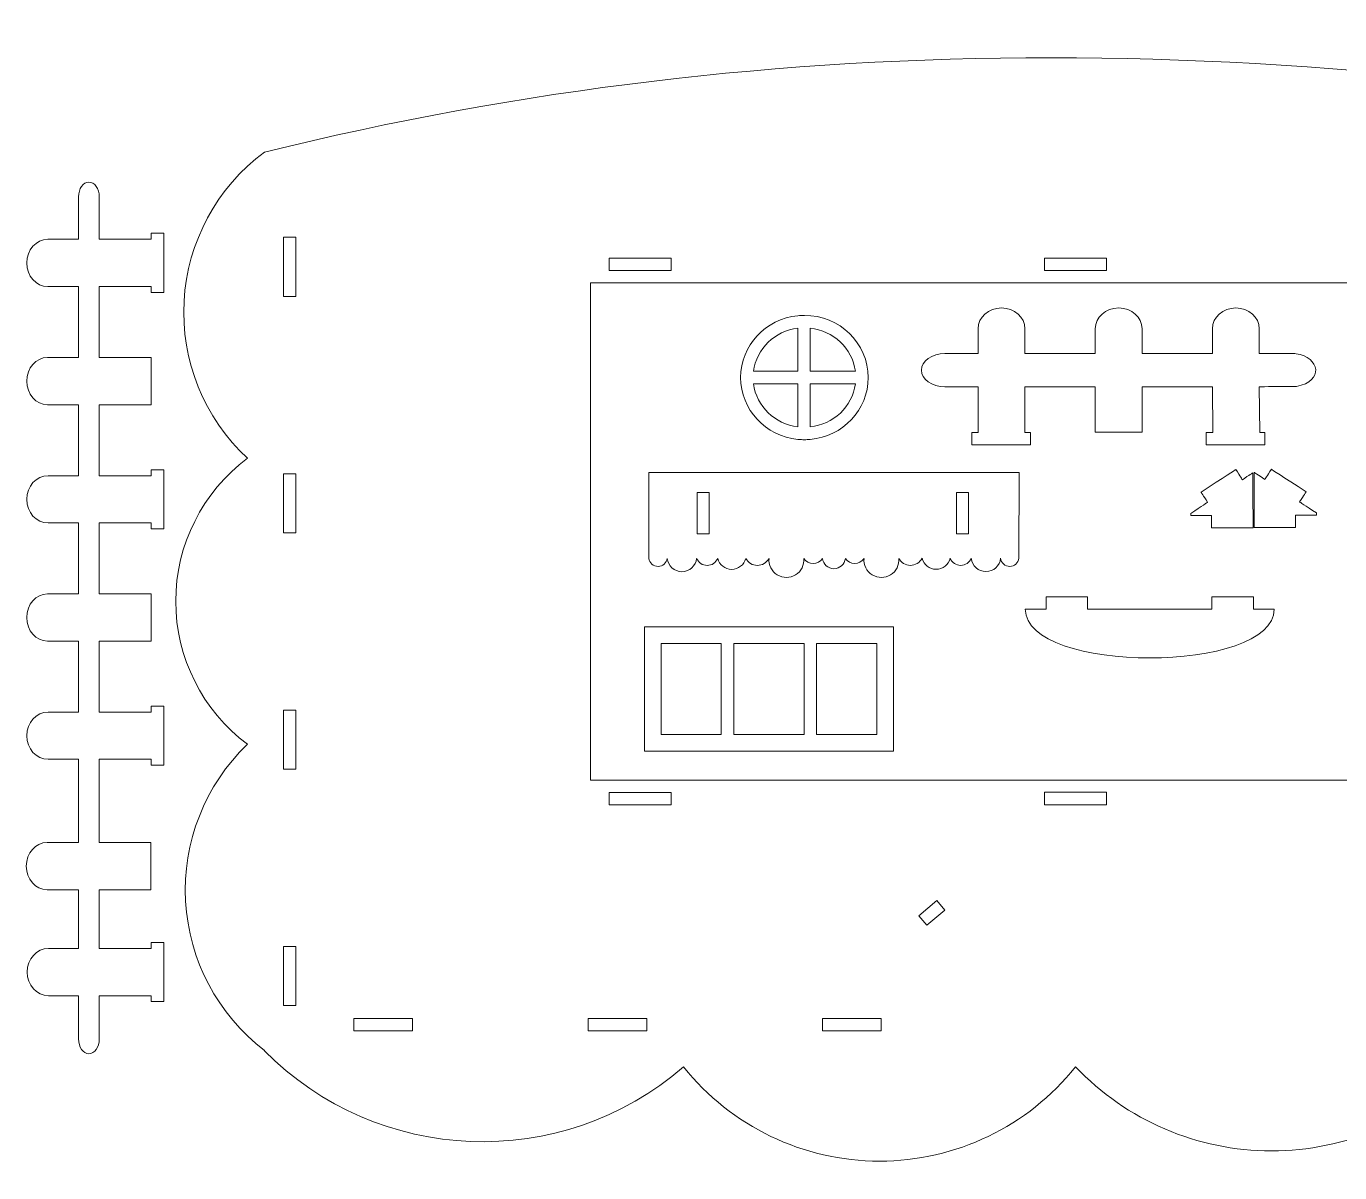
# Model space of a CAD drawing. Header units: millimetres. Extents: x -573 to 573, y -257 to 264.
# Drawn here: x -573.4 to -256.7, y -12.4 to 264.3 of the extents above; entities that cross this region are included whole.
import ezdxf

# ---------------------------------------------------------------- set-up
doc = ezdxf.new("R2010")
doc.units = ezdxf.units.MM
doc.header["$MEASUREMENT"] = 0
doc.layers.add('Layer 1', color=7, linetype='Continuous')

msp = doc.modelspace()

# ---------------------------------------------------------------- linework, layer by layer
at = {"layer": 'Layer 1', "color": 250, "lineweight": 9}
msp.add_open_spline([(-516.0057, 233.8854), (-393.4828, 264.255), (-263.0607, 264.2624), (-124.739, 233.9076)], degree=3, dxfattribs=at)
for points, knots in [([(-516.0062, 17.1304), (-527.2821, 25.7868), (-534.2218, 38.9307), (-535.0101, 53.1243), (-535.0101, 53.1243), (-535.7984, 67.3179), (-530.357, 81.1493), (-520.1091, 91.0013), (-520.1091, 91.0013), (-530.9806, 99.1405), (-537.3808, 111.9271), (-537.3808, 125.5078), (-537.3808, 125.5078), (-537.3808, 139.0886), (-530.9806, 151.8752), (-520.1091, 160.0144), (-520.1091, 160.0144), (-530.5811, 169.7487), (-536.1799, 183.637), (-535.3869, 197.9125), (-535.3869, 197.9125), (-534.5939, 212.188), (-527.4914, 225.3708), (-516.0057, 233.8854)], [0, 0, 0, 0, 0.14285714, 0.14285714, 0.14285714, 0.14285714, 0.28571429, 0.28571429, 0.28571429, 0.28571429, 0.42857143, 0.42857143, 0.42857143, 0.42857143, 0.57142857, 0.57142857, 0.57142857, 0.57142857, 0.71428571, 0.71428571, 0.71428571, 0.71428571, 1, 1, 1, 1]), ([(-516.0778, 17.1526), (-488.6801, -10.6372), (-444.4121, -12.3779), (-414.9169, 13.1747), (-414.9169, 13.1747), (-403.4497, -1.2078), (-386.0568, -9.5848), (-367.6625, -9.5848), (-367.6625, -9.5848), (-349.2683, -9.5848), (-331.8753, -1.2077), (-320.4082, 13.1748), (-320.4082, 13.1748), (-308.1002, 0.2267), (-291.0183, -7.1038), (-273.1538, -7.1038), (-273.1538, -7.1038), (-255.2894, -7.1039), (-238.2074, 0.2267), (-225.8994, 13.1747), (-225.8994, 13.1747), (-212.3549, -0.511), (-193.6827, -7.8746), (-174.4428, -7.1181), (-174.4428, -7.1181), (-155.2029, -6.3615), (-137.1665, 2.4456), (-124.7385, 17.1526), (-124.7385, 17.1526), (-113.4626, 25.809), (-106.5229, 38.9529), (-105.7346, 53.1465), (-105.7346, 53.1465), (-104.9463, 67.3401), (-110.3877, 81.1716), (-120.6356, 91.0235), (-120.6356, 91.0235), (-109.7641, 99.1627), (-103.3639, 111.9493), (-103.3639, 125.53), (-103.3639, 125.53), (-103.3639, 139.1108), (-109.7641, 151.8974), (-120.6356, 160.0365), (-120.6356, 160.0365), (-110.1636, 169.7709), (-104.5648, 183.6592), (-105.3578, 197.9347), (-105.3578, 197.9347), (-106.1508, 212.2102), (-113.2533, 225.393), (-124.739, 233.9076)], [0, 0, 0, 0, 0.07142857, 0.07142857, 0.07142857, 0.07142857, 0.14285714, 0.14285714, 0.14285714, 0.14285714, 0.21428571, 0.21428571, 0.21428571, 0.21428571, 0.28571429, 0.28571429, 0.28571429, 0.28571429, 0.35714286, 0.35714286, 0.35714286, 0.35714286, 0.42857143, 0.42857143, 0.42857143, 0.42857143, 0.5, 0.5, 0.5, 0.5, 0.57142857, 0.57142857, 0.57142857, 0.57142857, 0.64285714, 0.64285714, 0.64285714, 0.64285714, 0.71428571, 0.71428571, 0.71428571, 0.71428571, 0.78571429, 0.78571429, 0.78571429, 0.78571429, 0.85714286, 0.85714286, 0.85714286, 0.85714286, 1, 1, 1, 1]), ([(-543.2782, 200.0419), (-543.2782, 200.0419), (-543.2782, 201.4498), (-543.2782, 201.4498), (-543.2782, 201.4498), (-543.2782, 201.4498), (-555.8282, 201.4498), (-555.8282, 201.4498), (-555.8282, 201.4498), (-555.8282, 201.4498), (-555.8282, 184.3386), (-555.8282, 184.3386), (-555.8282, 184.3386), (-555.8282, 184.3386), (-543.3282, 184.3386), (-543.3282, 184.3386), (-543.3282, 184.3386), (-543.3282, 184.3386), (-543.3282, 172.9312), (-543.3282, 172.9312), (-543.3282, 172.9312), (-543.3282, 172.9312), (-555.8282, 172.9312), (-555.8282, 172.9312), (-555.8282, 172.9312), (-555.8282, 172.9312), (-555.8282, 155.8201), (-555.8282, 155.8201), (-555.8282, 155.8201), (-555.8282, 155.8201), (-543.2782, 155.8201), (-543.2782, 155.8201), (-543.2782, 155.8201), (-543.2782, 155.8201), (-543.2782, 157.2642), (-543.2782, 157.2642), (-543.2782, 157.2642), (-543.2782, 157.2642), (-540.2782, 157.2642), (-540.2782, 157.2642), (-540.2782, 157.2642), (-540.2782, 157.2642), (-540.2782, 143.0048), (-540.2782, 143.0048), (-540.2782, 143.0048), (-540.2782, 143.0048), (-543.2782, 143.0048), (-543.2782, 143.0048), (-543.2782, 143.0048), (-543.2782, 143.0048), (-543.2782, 144.4127), (-543.2782, 144.4127), (-543.2782, 144.4127), (-543.2782, 144.4127), (-555.8282, 144.4127), (-555.8282, 144.4127), (-555.8282, 144.4127), (-555.8282, 144.4127), (-555.8282, 127.3016), (-555.8282, 127.3016), (-555.8282, 127.3016), (-555.8282, 127.3016), (-543.3282, 127.3016), (-543.3282, 127.3016), (-543.3282, 127.3016), (-543.3282, 127.3016), (-543.3282, 115.8942), (-543.3282, 115.8942), (-543.3282, 115.8942), (-543.3282, 115.8942), (-555.8282, 115.8942), (-555.8282, 115.8942), (-555.8282, 115.8942), (-555.8282, 115.8942), (-555.8282, 98.7831), (-555.8282, 98.7831), (-555.8282, 98.7831), (-555.8282, 98.7831), (-543.2782, 98.7831), (-543.2782, 98.7831), (-543.2782, 98.7831), (-543.2782, 98.7831), (-543.2782, 100.2271), (-543.2782, 100.2271), (-543.2782, 100.2271), (-543.2782, 100.2271), (-540.2782, 100.2271), (-540.2782, 100.2271), (-540.2782, 100.2271), (-540.2782, 100.2271), (-540.2782, 85.9679), (-540.2782, 85.9679), (-540.2782, 85.9679), (-540.2782, 85.9679), (-543.2782, 85.9679), (-543.2782, 85.9679), (-543.2782, 85.9679), (-543.2782, 85.9679), (-543.2782, 87.3757), (-543.2782, 87.3757), (-543.2782, 87.3757), (-543.2782, 87.3757), (-555.8282, 87.3757), (-555.8282, 87.3757), (-555.8282, 87.3757), (-555.8282, 87.3757), (-555.8282, 67.3146), (-555.8282, 67.3146), (-555.8282, 67.3146), (-555.8282, 67.3146), (-543.4333, 67.3146), (-543.4333, 67.3146), (-543.4333, 67.3146), (-543.4333, 67.3146), (-543.4333, 55.9072), (-543.4333, 55.9072), (-543.4333, 55.9072), (-543.4333, 55.9072), (-555.8282, 55.9072), (-555.8282, 55.9072), (-555.8282, 55.9072), (-555.8282, 55.9072), (-555.8282, 41.746), (-555.8282, 41.746), (-555.8282, 41.746), (-555.8282, 41.746), (-543.2782, 41.746), (-543.2782, 41.746), (-543.2782, 41.746), (-543.2782, 41.746), (-543.2782, 43.1901), (-543.2782, 43.1901), (-543.2782, 43.1901), (-543.2782, 43.1901), (-540.2782, 43.1901), (-540.2782, 43.1901), (-540.2782, 43.1901), (-540.2782, 43.1901), (-540.2782, 28.9308), (-540.2782, 28.9308), (-540.2782, 28.9308), (-540.2782, 28.9308), (-543.2782, 28.9308), (-543.2782, 28.9308), (-543.2782, 28.9308), (-543.2782, 28.9308), (-543.2782, 30.3386), (-543.2782, 30.3386), (-543.2782, 30.3386), (-543.2782, 30.3386), (-555.8282, 30.3386), (-555.8282, 30.3386), (-555.8282, 30.3386), (-555.8282, 30.3386), (-555.8282, 19.9027), (-555.8282, 19.9027), (-555.8282, 19.9027), (-555.8282, 17.9421), (-556.9532, 16.3379), (-558.3282, 16.3379), (-558.3282, 16.3379), (-558.3282, 16.3379), (-558.3282, 16.3379), (-558.3282, 16.3379), (-558.3282, 16.3379), (-559.7032, 16.3379), (-560.8282, 17.9421), (-560.8282, 19.9027), (-560.8282, 19.9027), (-560.8282, 19.9027), (-560.8282, 30.3386), (-560.8282, 30.3386), (-560.8282, 30.3386), (-560.8282, 30.3386), (-568.0773, 30.3386), (-568.0773, 30.3386), (-568.0773, 30.3386), (-570.9068, 30.3386), (-573.2218, 32.9052), (-573.2218, 36.0422), (-573.2218, 36.0422), (-573.2218, 36.0422), (-573.2218, 36.0425), (-573.2218, 36.0425), (-573.2218, 36.0425), (-573.2218, 39.1795), (-570.9068, 41.746), (-568.0773, 41.746), (-568.0773, 41.746), (-568.0773, 41.746), (-560.8282, 41.746), (-560.8282, 41.746), (-560.8282, 41.746), (-560.8282, 41.746), (-560.8282, 55.9072), (-560.8282, 55.9072), (-560.8282, 55.9072), (-560.8282, 55.9072), (-568.4334, 55.9072), (-568.4334, 55.9072), (-568.4334, 55.9072), (-571.1834, 55.9072), (-573.4333, 58.4737), (-573.4333, 61.6108), (-573.4333, 61.6108), (-573.4333, 61.6108), (-573.4333, 61.611), (-573.4333, 61.611), (-573.4333, 61.611), (-573.4333, 64.7481), (-571.1834, 67.3146), (-568.4334, 67.3146), (-568.4334, 67.3146), (-568.4334, 67.3146), (-560.8282, 67.3146), (-560.8282, 67.3146), (-560.8282, 67.3146), (-560.8282, 67.3146), (-560.8282, 87.3757), (-560.8282, 87.3757), (-560.8282, 87.3757), (-560.8282, 87.3757), (-568.166, 87.3757), (-568.166, 87.3757), (-568.166, 87.3757), (-571.0053, 87.3757), (-573.3282, 89.9422), (-573.3282, 93.0792), (-573.3282, 93.0792), (-573.3282, 93.0792), (-573.3282, 93.0795), (-573.3282, 93.0795), (-573.3282, 93.0795), (-573.3282, 96.2166), (-571.0053, 98.7831), (-568.166, 98.7831), (-568.166, 98.7831), (-568.166, 98.7831), (-560.8282, 98.7831), (-560.8282, 98.7831), (-560.8282, 98.7831), (-560.8282, 98.7831), (-560.8282, 115.8942), (-560.8282, 115.8942), (-560.8282, 115.8942), (-560.8282, 115.8942), (-568.3283, 115.8942), (-568.3283, 115.8942), (-568.3283, 115.8942), (-571.0783, 115.8942), (-573.3282, 118.4607), (-573.3282, 121.5978), (-573.3282, 121.5978), (-573.3282, 121.5978), (-573.3282, 121.598), (-573.3282, 121.598), (-573.3282, 121.598), (-573.3282, 124.7351), (-571.0783, 127.3016), (-568.3283, 127.3016), (-568.3283, 127.3016), (-568.3283, 127.3016), (-560.8282, 127.3016), (-560.8282, 127.3016), (-560.8282, 127.3016), (-560.8282, 127.3016), (-560.8282, 144.4127), (-560.8282, 144.4127), (-560.8282, 144.4127), (-560.8282, 144.4127), (-568.1925, 144.4127), (-568.1925, 144.4127), (-568.1925, 144.4127), (-571.0172, 144.4127), (-573.3282, 146.9791), (-573.3282, 150.1162), (-573.3282, 150.1162), (-573.3282, 150.1162), (-573.3282, 150.1166), (-573.3282, 150.1166), (-573.3282, 150.1166), (-573.3282, 153.2535), (-571.0172, 155.8201), (-568.1925, 155.8201), (-568.1925, 155.8201), (-568.1925, 155.8201), (-560.8282, 155.8201), (-560.8282, 155.8201), (-560.8282, 155.8201), (-560.8282, 155.8201), (-560.8282, 172.9312), (-560.8282, 172.9312), (-560.8282, 172.9312), (-560.8282, 172.9312), (-568.3283, 172.9312), (-568.3283, 172.9312), (-568.3283, 172.9312), (-571.0783, 172.9312), (-573.3282, 175.4978), (-573.3282, 178.6348), (-573.3282, 178.6348), (-573.3282, 178.6348), (-573.3282, 178.6351), (-573.3282, 178.6351), (-573.3282, 178.6351), (-573.3282, 181.7721), (-571.0783, 184.3386), (-568.3283, 184.3386), (-568.3283, 184.3386), (-568.3283, 184.3386), (-560.8282, 184.3386), (-560.8282, 184.3386), (-560.8282, 184.3386), (-560.8282, 184.3386), (-560.8282, 201.4498), (-560.8282, 201.4498), (-560.8282, 201.4498), (-560.8282, 201.4498), (-568.2542, 201.4498), (-568.2542, 201.4498), (-568.2542, 201.4498), (-571.045, 201.4498), (-573.3282, 204.0163), (-573.3282, 207.1533), (-573.3282, 207.1533), (-573.3282, 207.1533), (-573.3282, 207.1536), (-573.3282, 207.1536), (-573.3282, 207.1536), (-573.3282, 210.2906), (-571.045, 212.8572), (-568.2542, 212.8572), (-568.2542, 212.8572), (-568.2542, 212.8572), (-560.8282, 212.8572), (-560.8282, 212.8572), (-560.8282, 212.8572), (-560.8282, 212.8572), (-560.8282, 223.1026), (-560.8282, 223.1026), (-560.8282, 223.1026), (-560.8282, 225.0632), (-559.7032, 226.6674), (-558.3282, 226.6674), (-558.3282, 226.6674), (-558.3282, 226.6674), (-558.3282, 226.6674), (-558.3282, 226.6674), (-558.3282, 226.6674), (-556.9532, 226.6674), (-555.8282, 225.0632), (-555.8282, 223.1026), (-555.8282, 223.1026), (-555.8282, 223.1026), (-555.8282, 212.8572), (-555.8282, 212.8572), (-555.8282, 212.8572), (-555.8282, 212.8572), (-543.2782, 212.8572), (-543.2782, 212.8572), (-543.2782, 212.8572), (-543.2782, 212.8572), (-543.2782, 214.3012), (-543.2782, 214.3012), (-543.2782, 214.3012), (-543.2782, 214.3012), (-540.2782, 214.3012), (-540.2782, 214.3012), (-540.2782, 214.3012), (-540.2782, 214.3012), (-540.2782, 200.0419), (-540.2782, 200.0419), (-540.2782, 200.0419), (-540.2782, 200.0419), (-543.2782, 200.0419), (-543.2782, 200.0419)], [0, 0, 0, 0, 0.01052632, 0.01052632, 0.01052632, 0.01052632, 0.02105263, 0.02105263, 0.02105263, 0.02105263, 0.03157895, 0.03157895, 0.03157895, 0.03157895, 0.04210526, 0.04210526, 0.04210526, 0.04210526, 0.05263158, 0.05263158, 0.05263158, 0.05263158, 0.06315789, 0.06315789, 0.06315789, 0.06315789, 0.07368421, 0.07368421, 0.07368421, 0.07368421, 0.08421053, 0.08421053, 0.08421053, 0.08421053, 0.09473684, 0.09473684, 0.09473684, 0.09473684, 0.10526316, 0.10526316, 0.10526316, 0.10526316, 0.11578947, 0.11578947, 0.11578947, 0.11578947, 0.12631579, 0.12631579, 0.12631579, 0.12631579, 0.13684211, 0.13684211, 0.13684211, 0.13684211, 0.14736842, 0.14736842, 0.14736842, 0.14736842, 0.15789474, 0.15789474, 0.15789474, 0.15789474, 0.16842105, 0.16842105, 0.16842105, 0.16842105, 0.17894737, 0.17894737, 0.17894737, 0.17894737, 0.18947368, 0.18947368, 0.18947368, 0.18947368, 0.2, 0.2, 0.2, 0.2, 0.21052632, 0.21052632, 0.21052632, 0.21052632, 0.22105263, 0.22105263, 0.22105263, 0.22105263, 0.23157895, 0.23157895, 0.23157895, 0.23157895, 0.24210526, 0.24210526, 0.24210526, 0.24210526, 0.25263158, 0.25263158, 0.25263158, 0.25263158, 0.26315789, 0.26315789, 0.26315789, 0.26315789, 0.27368421, 0.27368421, 0.27368421, 0.27368421, 0.28421053, 0.28421053, 0.28421053, 0.28421053, 0.29473684, 0.29473684, 0.29473684, 0.29473684, 0.30526316, 0.30526316, 0.30526316, 0.30526316, 0.31578947, 0.31578947, 0.31578947, 0.31578947, 0.32631579, 0.32631579, 0.32631579, 0.32631579, 0.33684211, 0.33684211, 0.33684211, 0.33684211, 0.34736842, 0.34736842, 0.34736842, 0.34736842, 0.35789474, 0.35789474, 0.35789474, 0.35789474, 0.36842105, 0.36842105, 0.36842105, 0.36842105, 0.37894737, 0.37894737, 0.37894737, 0.37894737, 0.38947368, 0.38947368, 0.38947368, 0.38947368, 0.4, 0.4, 0.4, 0.4, 0.41052632, 0.41052632, 0.41052632, 0.41052632, 0.42105263, 0.42105263, 0.42105263, 0.42105263, 0.43157895, 0.43157895, 0.43157895, 0.43157895, 0.44210526, 0.44210526, 0.44210526, 0.44210526, 0.45263158, 0.45263158, 0.45263158, 0.45263158, 0.46315789, 0.46315789, 0.46315789, 0.46315789, 0.47368421, 0.47368421, 0.47368421, 0.47368421, 0.48421053, 0.48421053, 0.48421053, 0.48421053, 0.49473684, 0.49473684, 0.49473684, 0.49473684, 0.50526316, 0.50526316, 0.50526316, 0.50526316, 0.51578947, 0.51578947, 0.51578947, 0.51578947, 0.52631579, 0.52631579, 0.52631579, 0.52631579, 0.53684211, 0.53684211, 0.53684211, 0.53684211, 0.54736842, 0.54736842, 0.54736842, 0.54736842, 0.55789474, 0.55789474, 0.55789474, 0.55789474, 0.56842105, 0.56842105, 0.56842105, 0.56842105, 0.57894737, 0.57894737, 0.57894737, 0.57894737, 0.58947368, 0.58947368, 0.58947368, 0.58947368, 0.6, 0.6, 0.6, 0.6, 0.61052632, 0.61052632, 0.61052632, 0.61052632, 0.62105263, 0.62105263, 0.62105263, 0.62105263, 0.63157895, 0.63157895, 0.63157895, 0.63157895, 0.64210526, 0.64210526, 0.64210526, 0.64210526, 0.65263158, 0.65263158, 0.65263158, 0.65263158, 0.66315789, 0.66315789, 0.66315789, 0.66315789, 0.67368421, 0.67368421, 0.67368421, 0.67368421, 0.68421053, 0.68421053, 0.68421053, 0.68421053, 0.69473684, 0.69473684, 0.69473684, 0.69473684, 0.70526316, 0.70526316, 0.70526316, 0.70526316, 0.71578947, 0.71578947, 0.71578947, 0.71578947, 0.72631579, 0.72631579, 0.72631579, 0.72631579, 0.73684211, 0.73684211, 0.73684211, 0.73684211, 0.74736842, 0.74736842, 0.74736842, 0.74736842, 0.75789474, 0.75789474, 0.75789474, 0.75789474, 0.76842105, 0.76842105, 0.76842105, 0.76842105, 0.77894737, 0.77894737, 0.77894737, 0.77894737, 0.78947368, 0.78947368, 0.78947368, 0.78947368, 0.8, 0.8, 0.8, 0.8, 0.81052632, 0.81052632, 0.81052632, 0.81052632, 0.82105263, 0.82105263, 0.82105263, 0.82105263, 0.83157895, 0.83157895, 0.83157895, 0.83157895, 0.84210526, 0.84210526, 0.84210526, 0.84210526, 0.85263158, 0.85263158, 0.85263158, 0.85263158, 0.86315789, 0.86315789, 0.86315789, 0.86315789, 0.87368421, 0.87368421, 0.87368421, 0.87368421, 0.88421053, 0.88421053, 0.88421053, 0.88421053, 0.89473684, 0.89473684, 0.89473684, 0.89473684, 0.90526316, 0.90526316, 0.90526316, 0.90526316, 0.91578947, 0.91578947, 0.91578947, 0.91578947, 0.92631579, 0.92631579, 0.92631579, 0.92631579, 0.93684211, 0.93684211, 0.93684211, 0.93684211, 0.94736842, 0.94736842, 0.94736842, 0.94736842, 0.95789474, 0.95789474, 0.95789474, 0.95789474, 0.96842105, 0.96842105, 0.96842105, 0.96842105, 0.97894737, 0.97894737, 0.97894737, 0.97894737, 1, 1, 1, 1]), ([(-511.3861, 213.3755), (-511.3861, 213.3755), (-511.3861, 199.0744), (-511.3861, 199.0744), (-511.3861, 199.0744), (-511.3861, 199.0744), (-508.3964, 199.0744), (-508.3964, 199.0744), (-508.3964, 199.0744), (-508.3964, 199.0744), (-508.3964, 213.3755), (-508.3964, 213.3755), (-508.3964, 213.3755), (-508.3964, 213.3755), (-511.3861, 213.3755), (-511.3861, 213.3755)], [0, 0, 0, 0, 0.2, 0.2, 0.2, 0.2, 0.4, 0.4, 0.4, 0.4, 0.6, 0.6, 0.6, 0.6, 1, 1, 1, 1]), ([(-432.8963, 208.3194), (-432.8963, 208.3194), (-417.8963, 208.3194), (-417.8963, 208.3194), (-417.8963, 208.3194), (-417.8963, 208.3194), (-417.8963, 205.3297), (-417.8963, 205.3297), (-417.8963, 205.3297), (-417.8963, 205.3297), (-432.8963, 205.3297), (-432.8963, 205.3297), (-432.8963, 205.3297), (-432.8963, 205.3297), (-432.8963, 208.3194), (-432.8963, 208.3194)], [0, 0, 0, 0, 0.2, 0.2, 0.2, 0.2, 0.4, 0.4, 0.4, 0.4, 0.6, 0.6, 0.6, 0.6, 1, 1, 1, 1]), ([(-327.8963, 208.3297), (-327.8963, 208.3297), (-312.8963, 208.3297), (-312.8963, 208.3297), (-312.8963, 208.3297), (-312.8963, 208.3297), (-312.8963, 205.34), (-312.8963, 205.34), (-312.8963, 205.34), (-312.8963, 205.34), (-327.8963, 205.34), (-327.8963, 205.34), (-327.8963, 205.34), (-327.8963, 205.34), (-327.8963, 208.3297), (-327.8963, 208.3297)], [0, 0, 0, 0, 0.2, 0.2, 0.2, 0.2, 0.4, 0.4, 0.4, 0.4, 0.6, 0.6, 0.6, 0.6, 1, 1, 1, 1]), ([(-437.3963, 202.3747), (-437.3963, 202.3747), (-203.3962, 202.3747), (-203.3962, 202.3747), (-203.3962, 202.3747), (-203.3962, 202.3747), (-203.3962, 82.3747), (-203.3962, 82.3747), (-203.3962, 82.3747), (-203.3962, 82.3747), (-437.3963, 82.3747), (-437.3963, 82.3747), (-437.3963, 82.3747), (-437.3963, 82.3747), (-437.3963, 202.3747), (-437.3963, 202.3747)], [0, 0, 0, 0, 0.2, 0.2, 0.2, 0.2, 0.4, 0.4, 0.4, 0.4, 0.6, 0.6, 0.6, 0.6, 1, 1, 1, 1]), ([(-385.7835, 194.5005), (-377.2878, 194.5005), (-370.4003, 187.7848), (-370.4003, 179.5005), (-370.4003, 179.5005), (-370.4003, 171.675), (-376.5462, 165.2504), (-384.3876, 164.5626), (-384.3876, 164.5626), (-384.3876, 164.5626), (-384.3876, 164.5616), (-384.3876, 164.5616), (-384.3876, 164.5616), (-384.3876, 164.5616), (-384.3988, 164.5616), (-384.3988, 164.5616), (-384.3988, 164.5616), (-384.855, 164.5219), (-385.3166, 164.5005), (-385.7835, 164.5005), (-385.7835, 164.5005), (-386.2503, 164.5005), (-386.7119, 164.5219), (-387.1681, 164.5616), (-387.1681, 164.5616), (-387.1681, 164.5616), (-387.3877, 164.5616), (-387.3877, 164.5616), (-387.3877, 164.5616), (-387.3877, 164.5616), (-387.3877, 164.5813), (-387.3877, 164.5813), (-387.3877, 164.5813), (-395.1296, 165.3637), (-401.1666, 171.7444), (-401.1666, 179.5005), (-401.1666, 179.5005), (-401.1666, 187.2565), (-395.1296, 193.6373), (-387.3877, 194.4196), (-387.3877, 194.4196), (-387.3877, 194.4196), (-387.3877, 194.4197), (-387.3877, 194.4197), (-387.3877, 194.4197), (-387.3877, 194.4197), (-387.3868, 194.4197), (-387.3868, 194.4197), (-387.3868, 194.4197), (-386.8598, 194.4729), (-386.325, 194.5005), (-385.7835, 194.5005)], [0, 0, 0, 0, 0.07142857, 0.07142857, 0.07142857, 0.07142857, 0.14285714, 0.14285714, 0.14285714, 0.14285714, 0.21428571, 0.21428571, 0.21428571, 0.21428571, 0.28571429, 0.28571429, 0.28571429, 0.28571429, 0.35714286, 0.35714286, 0.35714286, 0.35714286, 0.42857143, 0.42857143, 0.42857143, 0.42857143, 0.5, 0.5, 0.5, 0.5, 0.57142857, 0.57142857, 0.57142857, 0.57142857, 0.64285714, 0.64285714, 0.64285714, 0.64285714, 0.71428571, 0.71428571, 0.71428571, 0.71428571, 0.78571429, 0.78571429, 0.78571429, 0.78571429, 0.85714286, 0.85714286, 0.85714286, 0.85714286, 1, 1, 1, 1]), ([(-276.1339, 177.2865), (-276.1339, 177.2865), (-275.9851, 166.2367), (-275.9851, 166.2367), (-275.9851, 166.2367), (-275.9851, 166.2367), (-274.7488, 166.2367), (-274.7488, 166.2367), (-274.7488, 166.2367), (-274.7488, 166.2367), (-274.7488, 163.2368), (-274.7488, 163.2368), (-274.7488, 163.2368), (-274.7488, 163.2368), (-288.8741, 163.2368), (-288.8741, 163.2368), (-288.8741, 163.2368), (-288.8741, 163.2368), (-288.8741, 166.2367), (-288.8741, 166.2367), (-288.8741, 166.2367), (-288.8741, 166.2367), (-287.2852, 166.2367), (-287.2852, 166.2367), (-287.2852, 166.2367), (-287.2852, 166.2367), (-287.3939, 177.2868), (-287.3939, 177.2868), (-287.3939, 177.2868), (-287.3939, 177.2868), (-304.3443, 177.2868), (-304.3443, 177.2868), (-304.3443, 177.2868), (-304.3443, 177.2868), (-304.3443, 166.2868), (-304.3443, 166.2868), (-304.3443, 166.2868), (-304.3443, 166.2868), (-315.6445, 166.2868), (-315.6445, 166.2868), (-315.6445, 166.2868), (-315.6445, 166.2868), (-315.6445, 177.2868), (-315.6445, 177.2868), (-315.6445, 177.2868), (-315.6445, 177.2868), (-332.5949, 177.2868), (-332.5949, 177.2868), (-332.5949, 177.2868), (-332.5949, 177.2868), (-332.6662, 166.2367), (-332.6662, 166.2367), (-332.6662, 166.2367), (-332.6662, 166.2367), (-331.25, 166.2367), (-331.25, 166.2367), (-331.25, 166.2367), (-331.25, 166.2367), (-331.25, 163.2368), (-331.25, 163.2368), (-331.25, 163.2368), (-331.25, 163.2368), (-345.3753, 163.2368), (-345.3753, 163.2368), (-345.3753, 163.2368), (-345.3753, 163.2368), (-345.3753, 166.2367), (-345.3753, 166.2367), (-345.3753, 166.2367), (-345.3753, 166.2367), (-343.8951, 166.2367), (-343.8951, 166.2367), (-343.8951, 166.2367), (-343.8951, 166.2367), (-343.8951, 177.2868), (-343.8951, 177.2868), (-343.8951, 177.2868), (-343.8951, 177.2868), (-351.9255, 177.2868), (-351.9255, 177.2868), (-351.9255, 177.2868), (-355.033, 177.2868), (-357.5755, 179.0868), (-357.5755, 181.2868), (-357.5755, 181.2868), (-357.5755, 181.2868), (-357.5755, 181.2868), (-357.5755, 181.2868), (-357.5755, 181.2868), (-357.5755, 183.4868), (-355.033, 185.2868), (-351.9255, 185.2868), (-351.9255, 185.2868), (-351.9255, 185.2868), (-343.8951, 185.2868), (-343.8951, 185.2868), (-343.8951, 185.2868), (-343.8951, 185.2868), (-343.8951, 191.2869), (-343.8951, 191.2869), (-343.8951, 191.2869), (-343.8951, 194.0369), (-341.3526, 196.2868), (-338.2451, 196.2868), (-338.2451, 196.2868), (-338.2451, 196.2868), (-338.2449, 196.2868), (-338.2449, 196.2868), (-338.2449, 196.2868), (-335.1373, 196.2868), (-332.5949, 194.0369), (-332.5949, 191.2869), (-332.5949, 191.2869), (-332.5949, 191.2869), (-332.5949, 185.2868), (-332.5949, 185.2868), (-332.5949, 185.2868), (-332.5949, 185.2868), (-315.6445, 185.2868), (-315.6445, 185.2868), (-315.6445, 185.2868), (-315.6445, 185.2868), (-315.6445, 191.2869), (-315.6445, 191.2869), (-315.6445, 191.2869), (-315.6445, 194.0369), (-313.1021, 196.2868), (-309.9946, 196.2868), (-309.9946, 196.2868), (-309.9946, 196.2868), (-309.9943, 196.2868), (-309.9943, 196.2868), (-309.9943, 196.2868), (-306.8867, 196.2868), (-304.3443, 194.0369), (-304.3443, 191.2869), (-304.3443, 191.2869), (-304.3443, 191.2869), (-304.3443, 185.2868), (-304.3443, 185.2868), (-304.3443, 185.2868), (-304.3443, 185.2868), (-287.3939, 185.2868), (-287.3939, 185.2868), (-287.3939, 185.2868), (-287.3939, 185.2868), (-287.3939, 191.2869), (-287.3939, 191.2869), (-287.3939, 191.2869), (-287.3939, 194.0369), (-284.8515, 196.2868), (-281.744, 196.2868), (-281.744, 196.2868), (-281.744, 196.2868), (-281.7437, 196.2868), (-281.7437, 196.2868), (-281.7437, 196.2868), (-278.6361, 196.2868), (-276.0754, 194.0367), (-276.0937, 191.2869), (-276.0937, 191.2869), (-276.0937, 191.2869), (-276.1339, 185.2865), (-276.1339, 185.2865), (-276.1339, 185.2865), (-270.779, 185.3381), (-267.7988, 185.3207), (-267.1934, 185.2343), (-267.1934, 185.2343), (-261.5747, 184.4599), (-260.2916, 178.6017), (-267.1544, 177.3434), (-267.1544, 177.3434), (-273.1407, 177.3055), (-276.1339, 177.2865), (-276.1339, 177.2865)], [0, 0, 0, 0, 0.02222222, 0.02222222, 0.02222222, 0.02222222, 0.04444444, 0.04444444, 0.04444444, 0.04444444, 0.06666667, 0.06666667, 0.06666667, 0.06666667, 0.08888889, 0.08888889, 0.08888889, 0.08888889, 0.11111111, 0.11111111, 0.11111111, 0.11111111, 0.13333333, 0.13333333, 0.13333333, 0.13333333, 0.15555556, 0.15555556, 0.15555556, 0.15555556, 0.17777778, 0.17777778, 0.17777778, 0.17777778, 0.2, 0.2, 0.2, 0.2, 0.22222222, 0.22222222, 0.22222222, 0.22222222, 0.24444444, 0.24444444, 0.24444444, 0.24444444, 0.26666667, 0.26666667, 0.26666667, 0.26666667, 0.28888889, 0.28888889, 0.28888889, 0.28888889, 0.31111111, 0.31111111, 0.31111111, 0.31111111, 0.33333333, 0.33333333, 0.33333333, 0.33333333, 0.35555556, 0.35555556, 0.35555556, 0.35555556, 0.37777778, 0.37777778, 0.37777778, 0.37777778, 0.4, 0.4, 0.4, 0.4, 0.42222222, 0.42222222, 0.42222222, 0.42222222, 0.44444444, 0.44444444, 0.44444444, 0.44444444, 0.46666667, 0.46666667, 0.46666667, 0.46666667, 0.48888889, 0.48888889, 0.48888889, 0.48888889, 0.51111111, 0.51111111, 0.51111111, 0.51111111, 0.53333333, 0.53333333, 0.53333333, 0.53333333, 0.55555556, 0.55555556, 0.55555556, 0.55555556, 0.57777778, 0.57777778, 0.57777778, 0.57777778, 0.6, 0.6, 0.6, 0.6, 0.62222222, 0.62222222, 0.62222222, 0.62222222, 0.64444444, 0.64444444, 0.64444444, 0.64444444, 0.66666667, 0.66666667, 0.66666667, 0.66666667, 0.68888889, 0.68888889, 0.68888889, 0.68888889, 0.71111111, 0.71111111, 0.71111111, 0.71111111, 0.73333333, 0.73333333, 0.73333333, 0.73333333, 0.75555556, 0.75555556, 0.75555556, 0.75555556, 0.77777778, 0.77777778, 0.77777778, 0.77777778, 0.8, 0.8, 0.8, 0.8, 0.82222222, 0.82222222, 0.82222222, 0.82222222, 0.84444444, 0.84444444, 0.84444444, 0.84444444, 0.86666667, 0.86666667, 0.86666667, 0.86666667, 0.88888889, 0.88888889, 0.88888889, 0.88888889, 0.91111111, 0.91111111, 0.91111111, 0.91111111, 0.93333333, 0.93333333, 0.93333333, 0.93333333, 0.95555556, 0.95555556, 0.95555556, 0.95555556, 1, 1, 1, 1]), ([(-387.3877, 181.0005), (-387.3877, 181.0005), (-387.3877, 191.3986), (-387.3877, 191.3986), (-387.3877, 191.3986), (-392.8645, 190.7039), (-397.3708, 186.5033), (-398.0714, 181.0005), (-398.0714, 181.0005), (-398.0714, 181.0005), (-387.3877, 181.0005), (-387.3877, 181.0005)], [0, 0, 0, 0, 0.25, 0.25, 0.25, 0.25, 0.5, 0.5, 0.5, 0.5, 1, 1, 1, 1]), ([(-384.3876, 191.4237), (-384.3876, 191.4237), (-384.3876, 181.0005), (-384.3876, 181.0005), (-384.3876, 181.0005), (-384.3876, 181.0005), (-373.4956, 181.0005), (-373.4956, 181.0005), (-373.4956, 181.0005), (-374.2051, 186.573), (-378.817, 190.8104), (-384.3876, 191.4237)], [0, 0, 0, 0, 0.25, 0.25, 0.25, 0.25, 0.5, 0.5, 0.5, 0.5, 1, 1, 1, 1]), ([(-387.3877, 167.6024), (-387.3877, 167.6024), (-387.3877, 178.0005), (-387.3877, 178.0005), (-387.3877, 178.0005), (-387.3877, 178.0005), (-398.0714, 178.0005), (-398.0714, 178.0005), (-398.0714, 178.0005), (-397.3708, 172.4976), (-392.8645, 168.2971), (-387.3877, 167.6024)], [0, 0, 0, 0, 0.25, 0.25, 0.25, 0.25, 0.5, 0.5, 0.5, 0.5, 1, 1, 1, 1]), ([(-384.3876, 178.0005), (-384.3876, 178.0005), (-384.3876, 167.5773), (-384.3876, 167.5773), (-384.3876, 167.5773), (-378.817, 168.1906), (-374.2051, 172.428), (-373.4956, 178.0005), (-373.4956, 178.0005), (-373.4956, 178.0005), (-384.3876, 178.0005), (-384.3876, 178.0005)], [0, 0, 0, 0, 0.25, 0.25, 0.25, 0.25, 0.5, 0.5, 0.5, 0.5, 1, 1, 1, 1]), ([(-511.3861, 156.2967), (-511.3861, 156.2967), (-511.3861, 142.0373), (-511.3861, 142.0373), (-511.3861, 142.0373), (-511.3861, 142.0373), (-508.3964, 142.0373), (-508.3964, 142.0373), (-508.3964, 142.0373), (-508.3964, 142.0373), (-508.3964, 156.2967), (-508.3964, 156.2967), (-508.3964, 156.2967), (-508.3964, 156.2967), (-511.3861, 156.2967), (-511.3861, 156.2967)], [0, 0, 0, 0, 0.2, 0.2, 0.2, 0.2, 0.4, 0.4, 0.4, 0.4, 0.6, 0.6, 0.6, 0.6, 1, 1, 1, 1]), ([(-334.0616, 135.8798), (-334.0616, 135.8798), (-334.0287, 156.5734), (-334.0287, 156.5734), (-334.0287, 156.5734), (-334.0287, 156.5734), (-423.2779, 156.5734), (-423.2779, 156.5734), (-423.2779, 156.5734), (-423.2779, 156.5734), (-423.2779, 135.8576), (-423.2779, 135.8576), (-423.2779, 135.8576), (-423.1373, 134.7482), (-422.1936, 133.9164), (-421.0752, 133.9164), (-421.0752, 133.9164), (-419.9569, 133.9164), (-419.0132, 134.7482), (-418.8726, 135.8576), (-418.8726, 135.8576), (-418.6865, 134.0393), (-417.155, 132.6565), (-415.3271, 132.6565), (-415.3271, 132.6565), (-413.4993, 132.6565), (-411.9678, 134.0393), (-411.7817, 135.8576), (-411.7817, 135.8576), (-411.3559, 134.8306), (-410.3535, 134.1611), (-409.2417, 134.1611), (-409.2417, 134.1611), (-408.1299, 134.1611), (-407.1275, 134.8306), (-406.7016, 135.8576), (-406.7016, 135.8576), (-406.316, 134.301), (-404.9188, 133.2077), (-403.3152, 133.2077), (-403.3152, 133.2077), (-401.7115, 133.2077), (-400.3144, 134.301), (-399.9287, 135.8576), (-399.9287, 135.8576), (-399.3809, 134.8159), (-398.301, 134.1636), (-397.124, 134.1636), (-397.124, 134.1636), (-395.9472, 134.1636), (-394.8671, 134.8159), (-394.3195, 135.8576), (-394.3195, 135.8576), (-394.4628, 134.2679), (-393.6958, 132.7337), (-392.338, 131.8946), (-392.338, 131.8946), (-390.9804, 131.0554), (-389.265, 131.0554), (-387.9073, 131.8946), (-387.9073, 131.8946), (-386.5496, 132.7337), (-385.7825, 134.2679), (-385.9259, 135.8576), (-385.9259, 135.8576), (-385.4294, 135.0986), (-384.5837, 134.6412), (-383.6769, 134.6412), (-383.6769, 134.6412), (-382.77, 134.6412), (-381.9243, 135.0986), (-381.4278, 135.8576), (-381.4278, 135.8576), (-381.2749, 134.4481), (-380.084, 133.3806), (-378.6663, 133.3821), (-378.6663, 133.3821), (-377.2485, 133.3836), (-376.0598, 134.4536), (-375.9098, 135.8634), (-375.9098, 135.8634), (-375.4135, 135.1044), (-374.5678, 134.647), (-373.6609, 134.647), (-373.6609, 134.647), (-372.7539, 134.647), (-371.9082, 135.1044), (-371.4119, 135.8634), (-371.4119, 135.8634), (-371.5553, 134.2737), (-370.7882, 132.7395), (-369.4305, 131.9004), (-369.4305, 131.9004), (-368.0727, 131.0612), (-366.3573, 131.0612), (-364.9997, 131.9004), (-364.9997, 131.9004), (-363.642, 132.7395), (-362.8748, 134.2737), (-363.0183, 135.8634), (-363.0183, 135.8634), (-362.4705, 134.8217), (-361.3922, 134.1858), (-360.2154, 134.1858), (-360.2154, 134.1858), (-359.0384, 134.1858), (-357.9585, 134.8381), (-357.4108, 135.8798), (-357.4108, 135.8798), (-357.0251, 134.3232), (-355.628, 133.2299), (-354.0243, 133.2299), (-354.0243, 133.2299), (-352.4206, 133.2299), (-351.0235, 134.3232), (-350.6378, 135.8798), (-350.6378, 135.8798), (-350.212, 134.8528), (-349.2096, 134.1833), (-348.0978, 134.1833), (-348.0978, 134.1833), (-346.986, 134.1833), (-345.9836, 134.8528), (-345.5577, 135.8798), (-345.5577, 135.8798), (-345.3717, 134.0615), (-343.8402, 132.6787), (-342.0123, 132.6787), (-342.0123, 132.6787), (-340.1845, 132.6787), (-338.6529, 134.0615), (-338.4669, 135.8798), (-338.4669, 135.8798), (-338.3263, 134.7704), (-337.3826, 133.9386), (-336.2643, 133.9386), (-336.2643, 133.9386), (-335.1458, 133.9386), (-334.2022, 134.7704), (-334.0616, 135.8798)], [0, 0, 0, 0, 0.02777778, 0.02777778, 0.02777778, 0.02777778, 0.05555556, 0.05555556, 0.05555556, 0.05555556, 0.08333333, 0.08333333, 0.08333333, 0.08333333, 0.11111111, 0.11111111, 0.11111111, 0.11111111, 0.13888889, 0.13888889, 0.13888889, 0.13888889, 0.16666667, 0.16666667, 0.16666667, 0.16666667, 0.19444444, 0.19444444, 0.19444444, 0.19444444, 0.22222222, 0.22222222, 0.22222222, 0.22222222, 0.25, 0.25, 0.25, 0.25, 0.27777778, 0.27777778, 0.27777778, 0.27777778, 0.30555556, 0.30555556, 0.30555556, 0.30555556, 0.33333333, 0.33333333, 0.33333333, 0.33333333, 0.36111111, 0.36111111, 0.36111111, 0.36111111, 0.38888889, 0.38888889, 0.38888889, 0.38888889, 0.41666667, 0.41666667, 0.41666667, 0.41666667, 0.44444444, 0.44444444, 0.44444444, 0.44444444, 0.47222222, 0.47222222, 0.47222222, 0.47222222, 0.5, 0.5, 0.5, 0.5, 0.52777778, 0.52777778, 0.52777778, 0.52777778, 0.55555556, 0.55555556, 0.55555556, 0.55555556, 0.58333333, 0.58333333, 0.58333333, 0.58333333, 0.61111111, 0.61111111, 0.61111111, 0.61111111, 0.63888889, 0.63888889, 0.63888889, 0.63888889, 0.66666667, 0.66666667, 0.66666667, 0.66666667, 0.69444444, 0.69444444, 0.69444444, 0.69444444, 0.72222222, 0.72222222, 0.72222222, 0.72222222, 0.75, 0.75, 0.75, 0.75, 0.77777778, 0.77777778, 0.77777778, 0.77777778, 0.80555556, 0.80555556, 0.80555556, 0.80555556, 0.83333333, 0.83333333, 0.83333333, 0.83333333, 0.86111111, 0.86111111, 0.86111111, 0.86111111, 0.88888889, 0.88888889, 0.88888889, 0.88888889, 0.91666667, 0.91666667, 0.91666667, 0.91666667, 0.94444444, 0.94444444, 0.94444444, 0.94444444, 1, 1, 1, 1]), ([(-280.1659, 154.8482), (-278.472, 155.9712), (-277.6251, 156.5327), (-277.6251, 156.5327), (-277.6251, 156.5327), (-277.6251, 156.5327), (-277.6147, 152.0967), (-277.5939, 143.2247), (-277.5939, 143.2247), (-277.5939, 143.2247), (-280.9272, 143.2247), (-287.5939, 143.2247), (-287.5939, 143.2247), (-287.5939, 143.2247), (-287.5939, 144.2247), (-287.5939, 146.2246), (-287.5939, 146.2246), (-287.5939, 146.2246), (-289.2606, 146.2246), (-292.5939, 146.2248), (-292.5939, 146.2248), (-292.5918, 146.5637), (-292.5908, 146.7332), (-292.5908, 146.7332), (-292.5908, 146.7332), (-289.8987, 148.5123), (-288.5527, 149.4018), (-288.5527, 149.4018), (-288.5527, 149.4018), (-289.6056, 151.0233), (-290.1321, 151.834), (-290.1321, 151.834), (-290.1321, 151.834), (-284.5409, 155.4649), (-281.7453, 157.2803), (-281.7453, 157.2803), (-281.7453, 157.2803), (-280.6924, 155.6589), (-280.1659, 154.8482), (-280.1659, 154.8482)], [0, 0, 0, 0, 0.09090909, 0.09090909, 0.09090909, 0.09090909, 0.18181818, 0.18181818, 0.18181818, 0.18181818, 0.27272727, 0.27272727, 0.27272727, 0.27272727, 0.36363636, 0.36363636, 0.36363636, 0.36363636, 0.45454545, 0.45454545, 0.45454545, 0.45454545, 0.54545455, 0.54545455, 0.54545455, 0.54545455, 0.63636364, 0.63636364, 0.63636364, 0.63636364, 0.72727273, 0.72727273, 0.72727273, 0.72727273, 0.81818182, 0.81818182, 0.81818182, 0.81818182, 1, 1, 1, 1]), ([(-274.7458, 154.9348), (-276.4397, 156.0578), (-277.2866, 156.6193), (-277.2866, 156.6193), (-277.2866, 156.6193), (-277.2866, 156.6193), (-277.297, 152.1833), (-277.3178, 143.3113), (-277.3178, 143.3113), (-277.3178, 143.3113), (-273.9845, 143.3113), (-267.3178, 143.3113), (-267.3178, 143.3113), (-267.3178, 143.3113), (-267.3178, 144.3113), (-267.3178, 146.3113), (-267.3178, 146.3113), (-267.3178, 146.3113), (-265.6511, 146.3113), (-262.3178, 146.3114), (-262.3178, 146.3114), (-262.3199, 146.6503), (-262.3209, 146.8198), (-262.3209, 146.8198), (-262.3209, 146.8198), (-265.013, 148.5988), (-266.359, 149.4884), (-266.359, 149.4884), (-266.359, 149.4884), (-265.3061, 151.1099), (-264.7796, 151.9206), (-264.7796, 151.9206), (-264.7796, 151.9206), (-270.3708, 155.5515), (-273.1664, 157.367), (-273.1664, 157.367), (-273.1664, 157.367), (-274.2193, 155.7455), (-274.7458, 154.9348), (-274.7458, 154.9348)], [0, 0, 0, 0, 0.09090909, 0.09090909, 0.09090909, 0.09090909, 0.18181818, 0.18181818, 0.18181818, 0.18181818, 0.27272727, 0.27272727, 0.27272727, 0.27272727, 0.36363636, 0.36363636, 0.36363636, 0.36363636, 0.45454545, 0.45454545, 0.45454545, 0.45454545, 0.54545455, 0.54545455, 0.54545455, 0.54545455, 0.63636364, 0.63636364, 0.63636364, 0.63636364, 0.72727273, 0.72727273, 0.72727273, 0.72727273, 0.81818182, 0.81818182, 0.81818182, 0.81818182, 1, 1, 1, 1]), ([(-411.6454, 141.7536), (-411.6454, 141.7536), (-411.6454, 151.7536), (-411.6454, 151.7536), (-411.6454, 151.7536), (-411.6454, 151.7536), (-408.7455, 151.7536), (-408.7455, 151.7536), (-408.7455, 151.7536), (-408.7455, 151.7536), (-408.7455, 141.7536), (-408.7455, 141.7536), (-408.7455, 141.7536), (-408.7455, 141.7536), (-411.6454, 141.7536), (-411.6454, 141.7536)], [0, 0, 0, 0, 0.2, 0.2, 0.2, 0.2, 0.4, 0.4, 0.4, 0.4, 0.6, 0.6, 0.6, 0.6, 1, 1, 1, 1]), ([(-349.1271, 141.7598), (-349.1271, 141.7598), (-349.1271, 151.7598), (-349.1271, 151.7598), (-349.1271, 151.7598), (-349.1271, 151.7598), (-346.227, 151.7598), (-346.227, 151.7598), (-346.227, 151.7598), (-346.227, 151.7598), (-346.227, 141.7598), (-346.227, 141.7598), (-346.227, 141.7598), (-346.227, 141.7598), (-349.1271, 141.7598), (-349.1271, 141.7598)], [0, 0, 0, 0, 0.2, 0.2, 0.2, 0.2, 0.4, 0.4, 0.4, 0.4, 0.6, 0.6, 0.6, 0.6, 1, 1, 1, 1]), ([(-332.5092, 123.584), (-332.5092, 123.584), (-327.5092, 123.584), (-327.5092, 123.584), (-327.5092, 123.584), (-327.5092, 123.584), (-327.5092, 126.584), (-327.5092, 126.584), (-327.5092, 126.584), (-327.5092, 126.584), (-317.5092, 126.584), (-317.5092, 126.584), (-317.5092, 126.584), (-317.5092, 126.584), (-317.5092, 123.584), (-317.5092, 123.584), (-317.5092, 123.584), (-317.5092, 123.584), (-287.5092, 123.584), (-287.5092, 123.584), (-287.5092, 123.584), (-287.5092, 123.584), (-287.5092, 126.584), (-287.5092, 126.584), (-287.5092, 126.584), (-287.5092, 126.584), (-277.5092, 126.584), (-277.5092, 126.584), (-277.5092, 126.584), (-277.5092, 126.584), (-277.5092, 123.584), (-277.5092, 123.584), (-277.5092, 123.584), (-277.5092, 123.584), (-272.5092, 123.584), (-272.5092, 123.584), (-272.5092, 123.584), (-272.5092, 123.584), (-272.5092, 123.5839), (-272.5092, 123.5839), (-272.5092, 123.5839), (-272.5092, 107.9452), (-332.5092, 107.9452), (-332.5092, 123.5839), (-332.5092, 123.5839), (-332.5092, 123.5839), (-332.5092, 123.584), (-332.5092, 123.584)], [0, 0, 0, 0, 0.07692308, 0.07692308, 0.07692308, 0.07692308, 0.15384615, 0.15384615, 0.15384615, 0.15384615, 0.23076923, 0.23076923, 0.23076923, 0.23076923, 0.30769231, 0.30769231, 0.30769231, 0.30769231, 0.38461538, 0.38461538, 0.38461538, 0.38461538, 0.46153846, 0.46153846, 0.46153846, 0.46153846, 0.53846154, 0.53846154, 0.53846154, 0.53846154, 0.61538462, 0.61538462, 0.61538462, 0.61538462, 0.69230769, 0.69230769, 0.69230769, 0.69230769, 0.76923077, 0.76923077, 0.76923077, 0.76923077, 0.84615385, 0.84615385, 0.84615385, 0.84615385, 1, 1, 1, 1]), ([(-364.3377, 119.3339), (-364.3377, 119.3339), (-424.3377, 119.3339), (-424.3377, 119.3339), (-424.3377, 119.3339), (-424.3377, 119.3339), (-424.3377, 89.3338), (-424.3377, 89.3338), (-424.3377, 89.3338), (-424.3377, 89.3338), (-364.3377, 89.3338), (-364.3377, 89.3338), (-364.3377, 89.3338), (-364.3377, 89.3338), (-364.3377, 119.3339), (-364.3377, 119.3339)], [0, 0, 0, 0, 0.2, 0.2, 0.2, 0.2, 0.4, 0.4, 0.4, 0.4, 0.6, 0.6, 0.6, 0.6, 1, 1, 1, 1]), ([(-405.8377, 115.3339), (-405.8377, 115.3339), (-405.8377, 93.3338), (-405.8377, 93.3338), (-405.8377, 93.3338), (-405.8377, 93.3338), (-420.3377, 93.3338), (-420.3377, 93.3338), (-420.3377, 93.3338), (-420.3377, 93.3338), (-420.3377, 115.3339), (-420.3377, 115.3339), (-420.3377, 115.3339), (-420.3377, 115.3339), (-405.8377, 115.3339), (-405.8377, 115.3339)], [0, 0, 0, 0, 0.2, 0.2, 0.2, 0.2, 0.4, 0.4, 0.4, 0.4, 0.6, 0.6, 0.6, 0.6, 1, 1, 1, 1]), ([(-402.8377, 93.3338), (-402.8377, 93.3338), (-402.8377, 115.3339), (-402.8377, 115.3339), (-402.8377, 115.3339), (-402.8377, 115.3339), (-385.8377, 115.3339), (-385.8377, 115.3339), (-385.8377, 115.3339), (-385.8377, 115.3339), (-385.8377, 93.3338), (-385.8377, 93.3338), (-385.8377, 93.3338), (-385.8377, 93.3338), (-402.8377, 93.3338), (-402.8377, 93.3338)], [0, 0, 0, 0, 0.2, 0.2, 0.2, 0.2, 0.4, 0.4, 0.4, 0.4, 0.6, 0.6, 0.6, 0.6, 1, 1, 1, 1]), ([(-382.8377, 93.3338), (-382.8377, 93.3338), (-382.8377, 115.3339), (-382.8377, 115.3339), (-382.8377, 115.3339), (-382.8377, 115.3339), (-368.3377, 115.3339), (-368.3377, 115.3339), (-368.3377, 115.3339), (-368.3377, 115.3339), (-368.3377, 93.3338), (-368.3377, 93.3338), (-368.3377, 93.3338), (-368.3377, 93.3338), (-382.8377, 93.3338), (-382.8377, 93.3338)], [0, 0, 0, 0, 0.2, 0.2, 0.2, 0.2, 0.4, 0.4, 0.4, 0.4, 0.6, 0.6, 0.6, 0.6, 1, 1, 1, 1]), ([(-511.3861, 99.2596), (-511.3861, 99.2596), (-511.3861, 85.0004), (-511.3861, 85.0004), (-511.3861, 85.0004), (-511.3861, 85.0004), (-508.3964, 85.0004), (-508.3964, 85.0004), (-508.3964, 85.0004), (-508.3964, 85.0004), (-508.3964, 99.2596), (-508.3964, 99.2596), (-508.3964, 99.2596), (-508.3964, 99.2596), (-511.3861, 99.2596), (-511.3861, 99.2596)], [0, 0, 0, 0, 0.2, 0.2, 0.2, 0.2, 0.4, 0.4, 0.4, 0.4, 0.6, 0.6, 0.6, 0.6, 1, 1, 1, 1]), ([(-432.8963, 79.4094), (-432.8963, 79.4094), (-417.8963, 79.4094), (-417.8963, 79.4094), (-417.8963, 79.4094), (-417.8963, 79.4094), (-417.8963, 76.4196), (-417.8963, 76.4196), (-417.8963, 76.4196), (-417.8963, 76.4196), (-432.8963, 76.4196), (-432.8963, 76.4196), (-432.8963, 76.4196), (-432.8963, 76.4196), (-432.8963, 79.4094), (-432.8963, 79.4094)], [0, 0, 0, 0, 0.2, 0.2, 0.2, 0.2, 0.4, 0.4, 0.4, 0.4, 0.6, 0.6, 0.6, 0.6, 1, 1, 1, 1]), ([(-327.8963, 79.4197), (-327.8963, 79.4197), (-312.8963, 79.4197), (-312.8963, 79.4197), (-312.8963, 79.4197), (-312.8963, 79.4197), (-312.8963, 76.4299), (-312.8963, 76.4299), (-312.8963, 76.4299), (-312.8963, 76.4299), (-327.8963, 76.4299), (-327.8963, 76.4299), (-327.8963, 76.4299), (-327.8963, 76.4299), (-327.8963, 79.4197), (-327.8963, 79.4197)], [0, 0, 0, 0, 0.2, 0.2, 0.2, 0.2, 0.4, 0.4, 0.4, 0.4, 0.6, 0.6, 0.6, 0.6, 1, 1, 1, 1]), ([(-511.386, 42.2225), (-511.386, 42.2225), (-511.386, 27.9632), (-511.386, 27.9632), (-511.386, 27.9632), (-511.386, 27.9632), (-508.3964, 27.9632), (-508.3964, 27.9632), (-508.3964, 27.9632), (-508.3964, 27.9632), (-508.3964, 42.2225), (-508.3964, 42.2225), (-508.3964, 42.2225), (-508.3964, 42.2225), (-511.386, 42.2225), (-511.386, 42.2225)], [0, 0, 0, 0, 0.2, 0.2, 0.2, 0.2, 0.4, 0.4, 0.4, 0.4, 0.6, 0.6, 0.6, 0.6, 1, 1, 1, 1]), ([(-480.2949, 24.8668), (-480.2949, 24.8668), (-494.4151, 24.8668), (-494.4151, 24.8668), (-494.4151, 24.8668), (-494.4151, 24.8668), (-494.4151, 21.8772), (-494.4151, 21.8772), (-494.4151, 21.8772), (-494.4151, 21.8772), (-480.2949, 21.8772), (-480.2949, 21.8772), (-480.2949, 21.8772), (-480.2949, 21.8772), (-480.2949, 24.8668), (-480.2949, 24.8668)], [0, 0, 0, 0, 0.2, 0.2, 0.2, 0.2, 0.4, 0.4, 0.4, 0.4, 0.6, 0.6, 0.6, 0.6, 1, 1, 1, 1]), ([(-423.8135, 24.8668), (-423.8135, 24.8668), (-437.9337, 24.8668), (-437.9337, 24.8668), (-437.9337, 24.8668), (-437.9337, 24.8668), (-437.9337, 21.8772), (-437.9337, 21.8772), (-437.9337, 21.8772), (-437.9337, 21.8772), (-423.8135, 21.8772), (-423.8135, 21.8772), (-423.8135, 21.8772), (-423.8135, 21.8772), (-423.8135, 24.8668), (-423.8135, 24.8668)], [0, 0, 0, 0, 0.2, 0.2, 0.2, 0.2, 0.4, 0.4, 0.4, 0.4, 0.6, 0.6, 0.6, 0.6, 1, 1, 1, 1]), ([(-367.2746, 24.8616), (-367.2746, 24.8616), (-381.4522, 24.8616), (-381.4522, 24.8616), (-381.4522, 24.8616), (-381.4522, 24.8616), (-381.4522, 21.872), (-381.4522, 21.872), (-381.4522, 21.872), (-381.4522, 21.872), (-367.2746, 21.872), (-367.2746, 21.872), (-367.2746, 21.872), (-367.2746, 21.872), (-367.2746, 24.8616), (-367.2746, 24.8616)], [0, 0, 0, 0, 0.2, 0.2, 0.2, 0.2, 0.4, 0.4, 0.4, 0.4, 0.6, 0.6, 0.6, 0.6, 1, 1, 1, 1])]:
    msp.add_open_spline(points, degree=3, knots=knots, dxfattribs=at)
at = {"layer": 'Layer 1', "color": 250, "lineweight": 18}
msp.add_open_spline([(-356.2514, 47.3536), (-356.2514, 47.3536), (-351.9138, 50.9931), (-351.9138, 50.9931), (-351.9138, 50.9931), (-351.9138, 50.9931), (-353.8357, 53.2834), (-353.8357, 53.2834), (-353.8357, 53.2834), (-353.8357, 53.2834), (-358.1731, 49.6439), (-358.1731, 49.6439), (-358.1731, 49.6439), (-358.1731, 49.6439), (-356.2514, 47.3536), (-356.2514, 47.3536)], degree=3, knots=[0, 0, 0, 0, 0.2, 0.2, 0.2, 0.2, 0.4, 0.4, 0.4, 0.4, 0.6, 0.6, 0.6, 0.6, 1, 1, 1, 1], dxfattribs=at)

doc.saveas('drawing.dxf')
